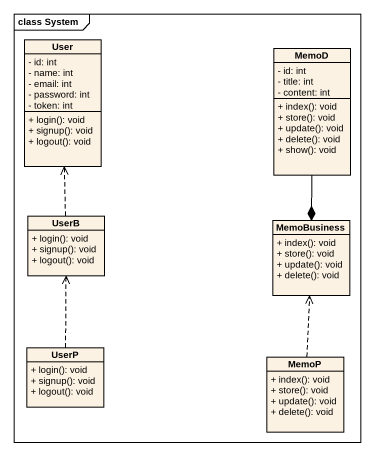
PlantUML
@startuml
mainframe class System
hide circle
hide empty members
skinparam classAttributeIconSize 0
class User {
  - id: int
  - name: int
  - email: int
  - password: int
  - token: int
  + login(): void
  + signup(): void
  + logout(): void
}
class MemoD {
  - id: int
  - title: int
  - content: int
  + index(): void
  + store(): void
  + update(): void
  + delete(): void
  + show(): void
}
class UserB {
  + login(): void
  + signup(): void
  + logout(): void
}
class MemoBusiness {
  + index(): void
  + store(): void
  + update(): void
  + delete(): void
}
class UserP {
  + login(): void
  + signup(): void
  + logout(): void
}
class MemoP {
  + index(): void
  + store(): void
  + update(): void
  + delete(): void
}
MemoD --* MemoBusiness
UserB .up.> User
UserP .up.> UserB
MemoP .up.> MemoBusiness
@enduml
